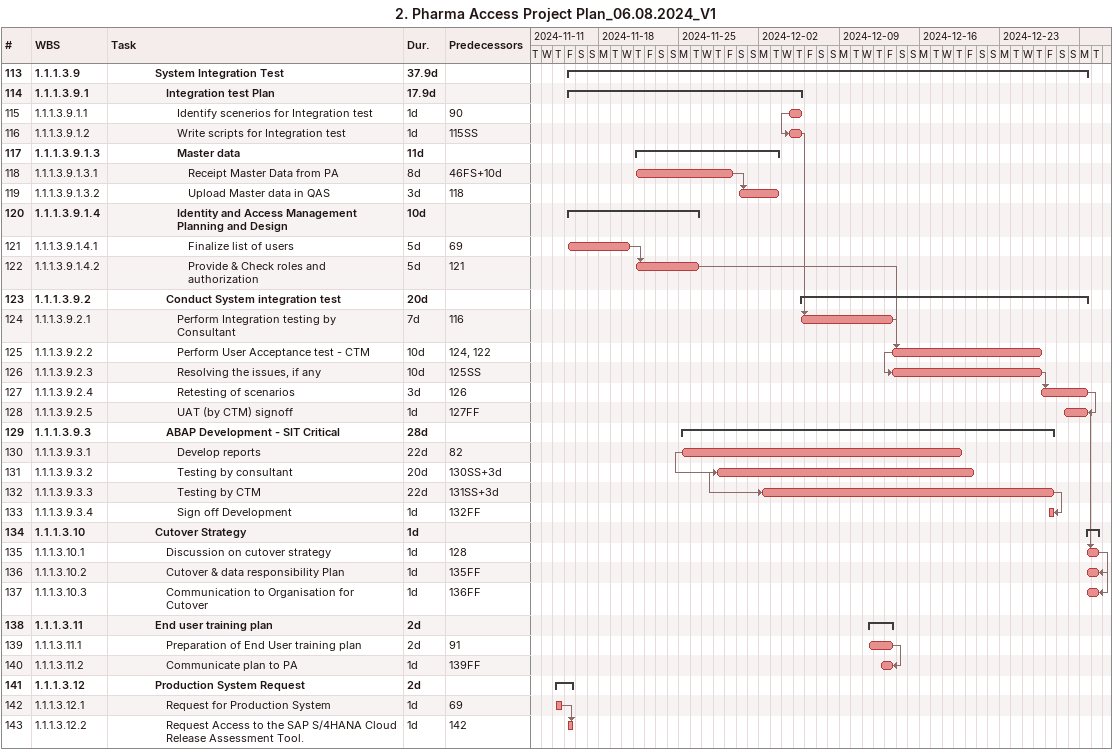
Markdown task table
2. Pharma Access Project Plan_06.08.2024_V1

| ID | WBS | Task | Duration | Start | Finish | Predecessors |
|---|---|---|---|---|---|---|
| 113 | 1.1.1.3.9 | **System Integration Test** | 37.9d | 2024-11-15 | 2024-12-30 |  |
| 114 | 1.1.1.3.9.1 | **Integration test Plan** | 17.9d | 2024-11-15 | 2024-12-05 |  |
| 115 | 1.1.1.3.9.1.1 | Identify scenerios for Integration test | 1d | 2024-12-04 | 2024-12-05 | 90 |
| 116 | 1.1.1.3.9.1.2 | Write scripts for Integration test | 1d | 2024-12-04 | 2024-12-05 | 115SS |
| 117 | 1.1.1.3.9.1.3 | **Master data** | 11d | 2024-11-21 | 2024-12-03 |  |
| 118 | 1.1.1.3.9.1.3.1 | Receipt Master Data from PA | 8d | 2024-11-21 | 2024-11-29 | 46FS+10d |
| 119 | 1.1.1.3.9.1.3.2 | Upload Master data in QAS | 3d | 2024-11-30 | 2024-12-03 | 118 |
| 120 | 1.1.1.3.9.1.4 | **Identity and Access Management Planning and Design** | 10d | 2024-11-15 | 2024-11-26 |  |
| 121 | 1.1.1.3.9.1.4.1 | Finalize list of users | 5d | 2024-11-15 | 2024-11-20 | 69 |
| 122 | 1.1.1.3.9.1.4.2 | Provide & Check roles and authorization | 5d | 2024-11-21 | 2024-11-26 | 121 |
| 123 | 1.1.1.3.9.2 | **Conduct System integration test** | 20d | 2024-12-05 | 2024-12-30 |  |
| 124 | 1.1.1.3.9.2.1 | Perform Integration testing by Consultant | 7d | 2024-12-05 | 2024-12-13 | 116 |
| 125 | 1.1.1.3.9.2.2 | Perform User Acceptance test - CTM | 10d | 2024-12-13 | 2024-12-26 | 124, 122 |
| 126 | 1.1.1.3.9.2.3 | Resolving the issues, if any | 10d | 2024-12-13 | 2024-12-26 | 125SS |
| 127 | 1.1.1.3.9.2.4 | Retesting of scenarios | 3d | 2024-12-26 | 2024-12-30 | 126 |
| 128 | 1.1.1.3.9.2.5 | UAT (by CTM) signoff | 1d | 2024-12-28 | 2024-12-30 | 127FF |
| 129 | 1.1.1.3.9.3 | **ABAP Development - SIT Critical** | 28d | 2024-11-25 | 2024-12-27 |  |
| 130 | 1.1.1.3.9.3.1 | Develop reports | 22d | 2024-11-25 | 2024-12-19 | 82 |
| 131 | 1.1.1.3.9.3.2 | Testing by consultant | 20d | 2024-11-28 | 2024-12-20 | 130SS+3d |
| 132 | 1.1.1.3.9.3.3 | Testing by CTM | 22d | 2024-12-02 | 2024-12-27 | 131SS+3d |
| 133 | 1.1.1.3.9.3.4 | Sign off Development | 1d | 2024-12-27 | 2024-12-27 | 132FF |
| 134 | 1.1.1.3.10 | **Cutover Strategy** | 1d | 2024-12-30 | 2024-12-31 |  |
| 135 | 1.1.1.3.10.1 | Discussion on cutover strategy | 1d | 2024-12-30 | 2024-12-31 | 128 |
| 136 | 1.1.1.3.10.2 | Cutover & data responsibility Plan | 1d | 2024-12-30 | 2024-12-31 | 135FF |
| 137 | 1.1.1.3.10.3 | Communication to Organisation for Cutover | 1d | 2024-12-30 | 2024-12-31 | 136FF |
| 138 | 1.1.1.3.11 | **End user training plan** | 2d | 2024-12-11 | 2024-12-13 |  |
| 139 | 1.1.1.3.11.1 | Preparation of End User training plan | 2d | 2024-12-11 | 2024-12-13 | 91 |
| 140 | 1.1.1.3.11.2 | Communicate plan to PA | 1d | 2024-12-12 | 2024-12-13 | 139FF |
| 141 | 1.1.1.3.12 | **Production System Request** | 2d | 2024-11-14 | 2024-11-15 |  |
| 142 | 1.1.1.3.12.1 | Request for Production System | 1d | 2024-11-14 | 2024-11-14 | 69 |
| 143 | 1.1.1.3.12.2 | Request Access to the SAP S/4HANA Cloud Release Assessment Tool. | 1d | 2024-11-15 | 2024-11-15 | 142 |
